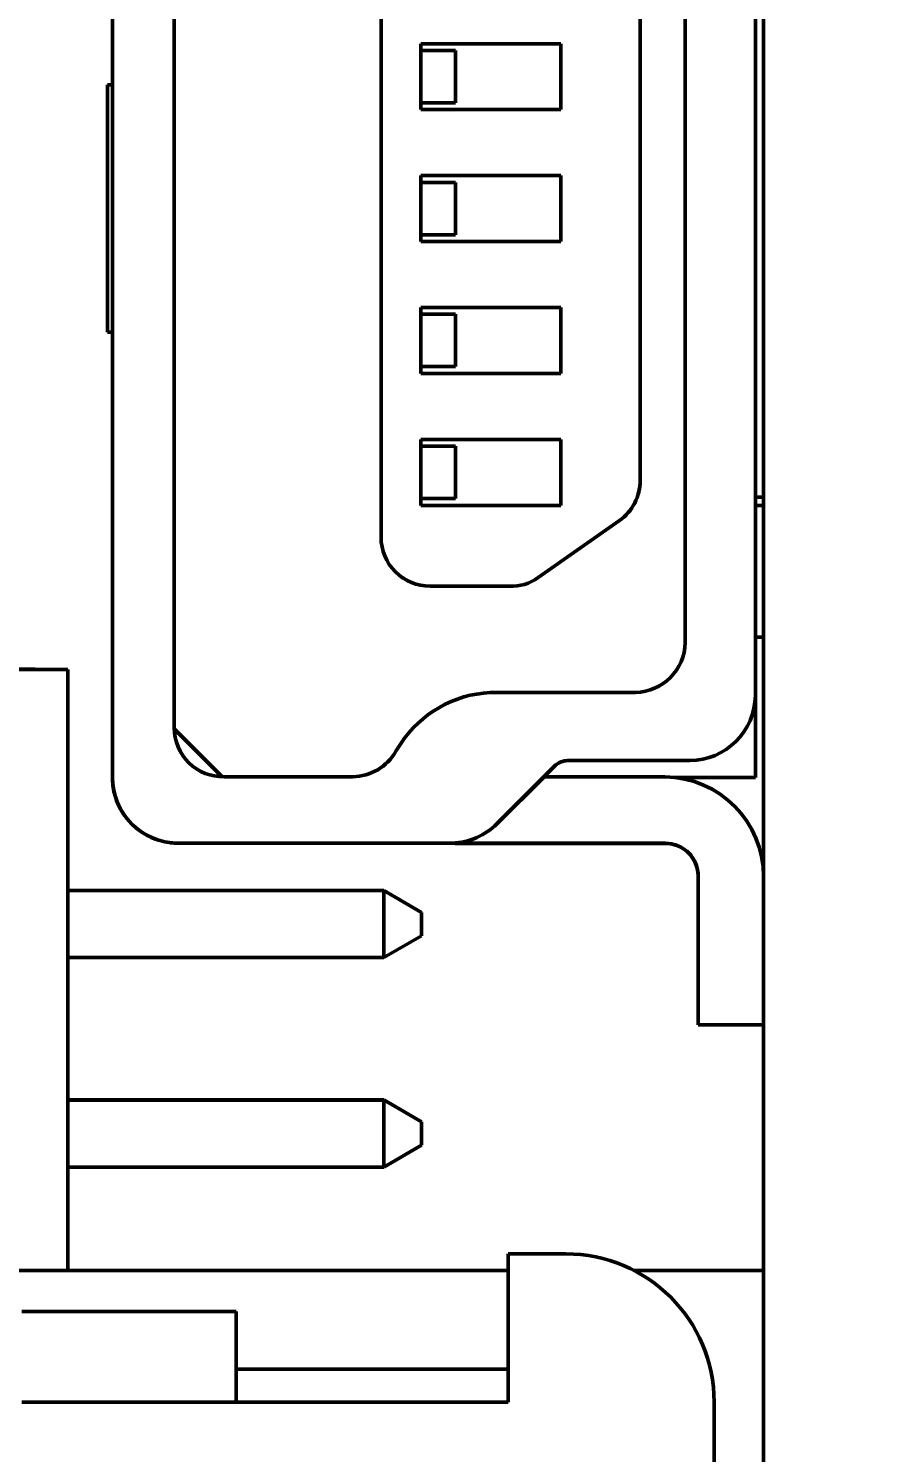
# Model space of a CAD drawing. Header units: millimetres. Extents: x 3100 to 5091, y 868 to 1900.
# Drawn here: x 3495.68 to 3500.94, y 1677.23 to 1685.87 of the extents above; entities that cross this region are included whole.
import ezdxf

# ---------------------------------------------------------------- set-up
doc = ezdxf.new("R2010")
doc.units = ezdxf.units.MM
doc.header["$LTSCALE"] = 1.8
doc.layers.add('외형선(ISO)', color=7, linetype='Continuous', lineweight=50)
doc.layers.add('치수(ISO)', color=7, linetype='Continuous', lineweight=25)
doc.styles.add('레이블 문자 (JIS)', font='')
doc.styles.get('레이블 문자 (JIS)').set_extended_font_data('Gulim')
doc.dimstyles.new('복사 대상기본값 (JIS)', dxfattribs={"dimscale": 1.5, "dimtxt": 3, "dimasz": 2, "dimexe": 1, "dimexo": 0.5, "dimgap": 0.8, "dimtad": 1, "dimdsep": 46, "dimtxsty": '레이블 문자 (JIS)', "dimblk": 'Filled-1', "dimcen": 0.09, "dimdle": 10, "dimclrd": 256, "dimclre": 256, "dimclrt": 256, "dimazin": 2, "dimtfac": 0.666667, "dimtmove": 0, "dimatfit": 3, "dimldrblk": 'OPEN', "dimfxl": 1, "dimtolj": 1, "dimtzin": 0, "dimlwd": -1, "dimlwe": -1, "dimarcsym": 0})

# ---------------------------------------------------------------- blocks, each defined once
blk = doc.blocks.new('Filled-1')
at = {"color": 0}
for p, q in [((0, 0), (-1, 0.1)), ((-1, 0.1), (-1, -0.1)), ((-1, 0), (0, 0)), ((-1, -0.1), (0, 0))]:
    blk.add_line(p, q, dxfattribs=at)
at = {"color": 0, "flags": 128}
blk.add_lwpolyline([(-1, -0.1), (0, 0), (-1, 0.1), (-1, -0.1)], dxfattribs=at)
at = {"color": 0}
blk.add_solid([(-1, -0.1), (0, 0), (-1, 0.1), (-1, -0.1)], dxfattribs=at)
blk = doc.blocks.new('*D693')
at = {"layer": 'Defpoints', "color": 0}
for p in [(3578.1401, 1717.1581), (3259.1401, 1689.0264), (3578.1401, 1681.0264)]:
    blk.add_point(p, dxfattribs=at)
at = {"layer": '치수(ISO)'}
for p, q in [((3259.1401, 1689.7764), (3259.1401, 1718.6581)), ((3578.1401, 1681.7764), (3578.1401, 1718.6581)), ((3262.1401, 1717.1581), (3575.1401, 1717.1581))]:
    blk.add_line(p, q, dxfattribs=at)
at = {"layer": '치수(ISO)', "linetype": 'ByBlock', "xscale": 3, "yscale": 3, "zscale": 3, "rotation": 180}
blk.add_blockref('Filled-1', (3259.1401, 1717.1581), dxfattribs=at)
at = {"layer": '치수(ISO)', "linetype": 'ByBlock', "xscale": 3, "yscale": 3, "zscale": 3}
blk.add_blockref('Filled-1', (3578.1401, 1717.1581), dxfattribs=at)
at = {"layer": '치수(ISO)', "insert": (3418.6601, 1727.8678), "char_height": 15, "attachment_point": 5, "style": '레이블 문자 (JIS)'}
blk.add_mtext('\\A1;319', dxfattribs=at)
blk = doc.blocks.new('_Open')
at = {"color": 0, "linetype": 'ByBlock', "lineweight": -2}
for p, q in [((-1, 0.1667), (0, 0)), ((-1, -0.1667), (0, 0)), ((0, 0), (-1, 0))]:
    blk.add_line(p, q, dxfattribs=at)

msp = doc.modelspace()

# ---------------------------------------------------------------- linework, layer by layer
at = {"layer": '외형선(ISO)'}
for p, q in [((3500.1401, 1680.7248), (3500.1401, 1690.2264)), ((3496.1901, 1681.3274), (3496.1901, 1688.2257)), ((3500.0911, 1681.3265), (3500.0911, 1688.2265)), ((3496.5651, 1681.6264), (3496.5651, 1687.9268)), ((3500.0901, 1687.7294), (3500.0901, 1681.8238)), ((3499.6651, 1687.4089), (3499.6651, 1682.1442)), ((3497.8195, 1686.7698), (3497.8195, 1682.7833)), ((3499.3909, 1683.1289), (3499.3909, 1686.4242)), ((3498.0601, 1685.3766), (3498.0601, 1685.7766)), ((3498.0601, 1685.7766), (3498.9101, 1685.7766)), ((3498.0601, 1685.7765), (3498.9101, 1685.7765)), ((3498.2701, 1685.7353), (3498.0601, 1685.7353)), ((3498.2701, 1685.7353), (3498.2701, 1685.4178)), ((3498.9101, 1685.7766), (3498.9101, 1685.3766)), ((3496.1901, 1685.5266), (3496.1601, 1685.5266)), ((3496.1601, 1685.5266), (3496.1601, 1684.0266)), ((3498.2701, 1685.4178), (3498.0601, 1685.4178)), ((3498.2701, 1685.4178), (3498.0601, 1685.4178)), ((3498.9101, 1685.3766), (3498.0601, 1685.3766)), ((3498.2701, 1685.4178), (3498.2701, 1685.4178)), ((3498.0601, 1684.5766), (3498.0601, 1684.9766)), ((3498.0601, 1684.9766), (3498.9101, 1684.9766)), ((3498.0601, 1684.9765), (3498.9101, 1684.9765)), ((3498.2701, 1684.9353), (3498.0601, 1684.9353)), ((3498.2701, 1684.9353), (3498.2701, 1684.6178)), ((3498.9101, 1684.9766), (3498.9101, 1684.5766)), ((3498.2701, 1684.6178), (3498.0601, 1684.6178)), ((3498.2701, 1684.6178), (3498.0601, 1684.6178)), ((3498.2701, 1684.6178), (3498.2701, 1684.6178)), ((3498.9101, 1684.5766), (3498.0601, 1684.5766)), ((3498.0601, 1683.7766), (3498.0601, 1684.1766)), ((3498.0601, 1684.1766), (3498.9101, 1684.1766)), ((3498.0601, 1684.1765), (3498.9101, 1684.1765)), ((3498.9101, 1684.1766), (3498.9101, 1683.7766)), ((3498.2701, 1684.1353), (3498.0601, 1684.1353)), ((3498.2701, 1684.1353), (3498.2701, 1683.8178)), ((3496.1601, 1684.0266), (3496.1901, 1684.0266)), ((3496.1601, 1684.0264), (3496.1601, 1684.0266)), ((3496.1901, 1684.0264), (3496.1601, 1684.0264)), ((3498.2701, 1683.8178), (3498.0601, 1683.8178)), ((3498.2701, 1683.8178), (3498.0601, 1683.8178)), ((3498.2701, 1683.8178), (3498.2701, 1683.8178)), ((3498.9101, 1683.7766), (3498.0601, 1683.7766)), ((3498.0601, 1682.9766), (3498.0601, 1683.3766)), ((3498.0601, 1683.3766), (3498.9101, 1683.3766)), ((3498.0601, 1683.3765), (3498.9101, 1683.3765)), ((3498.2701, 1683.3353), (3498.0601, 1683.3353)), ((3498.2701, 1683.3353), (3498.2701, 1683.0178)), ((3498.9101, 1683.3766), (3498.9101, 1682.9766)), ((3499.3909, 1683.1276), (3499.3909, 1683.1276)), ((3498.2701, 1683.0178), (3498.0601, 1683.0178)), ((3498.2701, 1683.0178), (3498.0601, 1683.0178)), ((3498.9101, 1682.9766), (3498.0601, 1682.9766)), ((3498.2701, 1683.0178), (3498.2701, 1683.0178)), ((3500.0911, 1683.0264), (3500.1401, 1683.0264)), ((3500.1401, 1682.9765), (3500.0911, 1682.9765)), ((3499.2663, 1682.8837), (3498.772, 1682.5381)), ((3498.772, 1682.5381), (3499.2663, 1682.8837)), ((3499.2663, 1682.8837), (3499.2663, 1682.8837)), ((3497.8195, 1682.7832), (3497.8195, 1682.7832)), ((3498.772, 1682.5381), (3498.772, 1682.5381)), ((3498.1169, 1682.4859), (3498.1169, 1682.4858)), ((3498.5992, 1682.4859), (3498.1169, 1682.4858)), ((3498.1169, 1682.4859), (3498.5992, 1682.4859)), ((3498.5992, 1682.4859), (3498.5992, 1682.4859)), ((3500.1401, 1682.1765), (3500.0911, 1682.1765)), ((3495.5151, 1681.9819), (3495.7215, 1681.9819)), ((3495.9188, 1681.9812), (3495.5151, 1681.9812)), ((3495.9188, 1681.9818), (3495.7215, 1681.9819)), ((3495.9188, 1681.9818), (3495.9188, 1681.9812)), ((3495.9188, 1678.3364), (3495.9188, 1681.9812)), ((3499.3625, 1681.8416), (3498.5218, 1681.8416)), ((3500.0901, 1681.8238), (3500.0901, 1681.8237)), ((3496.5652, 1681.6213), (3496.8561, 1681.3304)), ((3496.5652, 1681.6212), (3496.8559, 1681.3304)), ((3497.9624, 1681.5641), (3497.9099, 1681.4851)), ((3498.8778, 1681.3998), (3498.5241, 1681.0461)), ((3498.8081, 1681.33), (3498.8778, 1681.3997)), ((3498.8778, 1681.3998), (3498.8778, 1681.3997)), ((3498.9501, 1681.4279), (3499.6923, 1681.4279)), ((3499.6923, 1681.4279), (3498.9501, 1681.4279)), ((3496.1901, 1681.3265), (3496.1901, 1681.3264)), ((3497.6476, 1681.3305), (3496.8677, 1681.3305)), ((3498.5241, 1681.0461), (3498.8081, 1681.33)), ((3498.8081, 1681.33), (3499.5416, 1681.33)), ((3499.5991, 1681.3265), (3500.0911, 1681.3265)), ((3499.6003, 1681.3264), (3500.0911, 1681.3264)), ((3500.0911, 1681.3265), (3500.0911, 1681.3264)), ((3498.5241, 1681.0461), (3498.5241, 1681.0461)), ((3496.588, 1680.9276), (3498.2536, 1680.9276)), ((3496.7385, 1680.9274), (3497.4201, 1680.9274)), ((3497.4201, 1680.9274), (3497.6177, 1680.9274)), ((3497.6177, 1680.9274), (3497.6177, 1680.9275)), ((3497.6706, 1680.9275), (3497.6706, 1680.9275)), ((3497.6706, 1680.9275), (3498.2536, 1680.9275)), ((3497.672, 1680.9265), (3497.6706, 1680.9275)), ((3497.6706, 1680.9275), (3497.672, 1680.9265)), ((3499.5416, 1680.9265), (3497.672, 1680.9265)), ((3497.672, 1680.9265), (3497.672, 1680.9265)), ((3497.672, 1680.9265), (3499.5416, 1680.9265)), ((3498.2536, 1680.9276), (3498.2536, 1680.9275)), ((3498.2692, 1680.9264), (3498.2692, 1680.9265)), ((3498.3195, 1680.9265), (3498.3195, 1680.9264)), ((3499.5416, 1680.9264), (3498.3195, 1680.9264)), ((3498.3195, 1680.9264), (3498.5172, 1680.9264)), ((3498.5172, 1680.9264), (3499.5416, 1680.9264)), ((3499.5416, 1680.9265), (3499.5416, 1680.9265)), ((3499.5416, 1680.9264), (3499.5416, 1680.9264)), ((3499.6244, 1680.9093), (3499.6245, 1680.9093)), ((3499.7433, 1679.9758), (3499.7433, 1680.7248)), ((3500.1401, 1680.7248), (3500.1401, 1679.9758)), ((3495.9188, 1680.6398), (3497.8354, 1680.6398)), ((3497.8354, 1680.6397), (3495.9188, 1680.6397)), ((3497.8354, 1680.6395), (3495.9188, 1680.6395)), ((3495.9188, 1680.6395), (3497.8354, 1680.6395)), ((3498.064, 1680.5078), (3497.8354, 1680.6398)), ((3497.8354, 1680.6397), (3497.8354, 1680.6398)), ((3497.8354, 1680.6397), (3498.064, 1680.5077)), ((3497.8354, 1680.6397), (3497.8354, 1680.6395)), ((3497.8354, 1680.6395), (3498.064, 1680.5075)), ((3497.8354, 1680.6395), (3497.8354, 1680.2331)), ((3498.064, 1680.5075), (3497.8354, 1680.6395)), ((3497.8354, 1680.6395), (3497.8354, 1680.6395)), ((3498.064, 1680.5077), (3498.064, 1680.5078)), ((3498.064, 1680.5077), (3498.064, 1680.5075)), ((3498.064, 1680.5075), (3498.064, 1680.3651)), ((3498.064, 1680.5075), (3498.064, 1680.5075)), ((3498.064, 1680.3651), (3497.8354, 1680.2331)), ((3497.8354, 1680.2331), (3495.9188, 1680.2331)), ((3499.7433, 1679.9758), (3499.7433, 1679.8265)), ((3500.1401, 1679.9675), (3500.1401, 1679.9758)), ((3500.1401, 1678.3364), (3500.1401, 1679.9675)), ((3499.7433, 1679.8265), (3499.7433, 1679.8264)), ((3499.7433, 1679.8265), (3499.7433, 1679.8265)), ((3499.7433, 1679.8265), (3500.1401, 1679.8265)), ((3499.7433, 1679.8264), (3499.7433, 1679.8264)), ((3499.7433, 1679.8264), (3499.7433, 1679.8264)), ((3499.7433, 1679.8264), (3499.7433, 1679.8264)), ((3499.7433, 1679.8264), (3500.1401, 1679.8264)), ((3499.7433, 1679.8264), (3500.1401, 1679.8264)), ((3499.7433, 1679.8264), (3500.1401, 1679.8264)), ((3499.7433, 1679.8264), (3500.1401, 1679.8264)), ((3497.8354, 1679.3698), (3495.9188, 1679.3698)), ((3495.9188, 1679.3697), (3497.8354, 1679.3697)), ((3495.9188, 1679.3695), (3497.8354, 1679.3695)), ((3497.8354, 1679.3695), (3495.9188, 1679.3695)), ((3498.064, 1679.2378), (3497.8354, 1679.3698)), ((3497.8354, 1679.3697), (3497.8354, 1679.3698)), ((3497.8354, 1679.3697), (3497.8354, 1679.3695)), ((3497.8354, 1679.3697), (3498.064, 1679.2377)), ((3497.8354, 1679.3695), (3498.064, 1679.2375)), ((3497.8354, 1679.3695), (3497.8354, 1678.9631)), ((3497.8354, 1679.3695), (3497.8354, 1679.3695)), ((3498.064, 1679.2375), (3497.8354, 1679.3695)), ((3498.064, 1679.2377), (3498.064, 1679.2378)), ((3498.064, 1679.2377), (3498.064, 1679.2375)), ((3498.064, 1679.2375), (3498.064, 1679.0951)), ((3498.064, 1679.2375), (3498.064, 1679.2375)), ((3498.064, 1679.0951), (3497.8354, 1678.9631)), ((3497.8354, 1678.9631), (3495.9188, 1678.9631)), ((3498.9401, 1678.4364), (3498.5901, 1678.4364)), ((3498.5901, 1678.4364), (3498.5901, 1677.5364)), ((3492.1901, 1678.3364), (3497.9901, 1678.3364)), ((3497.9901, 1678.3364), (3498.5901, 1678.3364)), ((3499.3524, 1678.3364), (3500.1401, 1678.3364)), ((3500.1401, 1677.1364), (3500.1401, 1678.3364)), ((3495.6401, 1678.0864), (3496.9401, 1678.0864)), ((3496.9401, 1678.0864), (3496.9401, 1677.5364)), ((3496.9401, 1677.7364), (3497.9901, 1677.7364)), ((3498.5901, 1677.7364), (3497.9901, 1677.7364)), ((3495.6401, 1677.5364), (3498.5901, 1677.5364)), ((3499.8401, 1677.5364), (3499.8401, 1676.3364))]:
    msp.add_line(p, q, dxfattribs=at)
for centre, radius, start, end in [((3499.0899, 1683.1276), 0.3009, 305.87566, 0.2457), ((3499.0899, 1683.1276), 0.3009, 305.87566, 0), ((3498.1169, 1682.7832), 0.2973, 179.98569, 270.01431), ((3498.1169, 1682.7832), 0.2973, 180, 270.01431), ((3498.6112, 1682.758), 0.2723, 267.46571, 306.17785), ((3498.6112, 1682.7579), 0.2723, 267.46571, 306.17785), ((3499.355, 1682.1517), 0.3102, 271.38055, 358.6201), ((3498.5138, 1681.1549), 0.6868, 89.3322, 143.42187), ((3499.6895, 1681.8285), 0.4006, 270.39493, 359.3152), ((3499.6895, 1681.8285), 0.4006, 270.39493, 359.3152), ((3496.8609, 1681.6262), 0.2958, 179.96159, 271.32584), ((3496.8609, 1681.6261), 0.2958, 179.9945, 180.9273), ((3497.6434, 1681.6373), 0.3069, 270.78447, 330.2752), ((3498.9512, 1681.3181), 0.1098, 90.55532, 131.94913), ((3498.9512, 1681.3181), 0.1098, 90.55532, 131.94913), ((3496.5891, 1681.3265), 0.3989, 179.86802, 269.84328), ((3499.5335, 1680.7235), 0.6066, 0.12353, 89.23666), ((3496.5891, 1681.3264), 0.3989, 196.26187, 262.47702), ((3498.2356, 1681.3365), 0.4094, 272.51031, 314.81124), ((3498.2356, 1681.3365), 0.4094, 272.51031, 314.81124), ((3499.5433, 1680.7265), 0.2001, 359.51237, 90.4886), ((3499.5433, 1680.7263), 0.2001, 0, 90.4886), ((3499.5433, 1680.7265), 0.2001, 0, 66.09279), ((3499.5433, 1680.7264), 0.2001, 359.51237, 66.09279), ((3498.9401, 1677.5364), 0.9, 0, 90)]:
    msp.add_arc(centre, radius, start, end, dxfattribs=at)
for centre, major_axis, start_param, end_param in [((3496.5428, 1680.9274), (0.1957, 0), 6.283185, 7.6209), ((3497.9686, 1680.9275), (-0.3509, 0), 5.726637, 6.276408), ((3498.9158, 1680.9264), (-0.6465, 0), 5.886064, 6.283186)]:
    msp.add_ellipse(centre, major_axis=major_axis, ratio=0.00002, start_param=start_param, end_param=end_param, dxfattribs=at)
for points, knots in [([(3496.1901, 1681.3264), (3496.1901, 1681.2947), (3496.1941, 1681.2606), (3496.2036, 1681.2235), (3496.2048, 1681.2191), (3496.2061, 1681.2146)], [0.10019399, 0.10019399, 0.10019399, 0.10019399, 0.1096857, 0.1096857, 0.11099222, 0.11099222, 0.11099222, 0.11099222]), ([(3496.5368, 1680.9308), (3496.5388, 1680.9306), (3496.5408, 1680.9303), (3496.5575, 1680.9284), (3496.5728, 1680.9275), (3496.588, 1680.9274)], [0.090538501, 0.090538501, 0.090538501, 0.090538501, 0.091133567, 0.091133567, 0.095584075, 0.095584075, 0.095584075, 0.095584075]), ([(3499.6244, 1680.9093), (3499.6, 1680.9201), (3499.5697, 1680.9265), (3499.5427, 1680.9265), (3499.5421, 1680.9265), (3499.5416, 1680.9265)], [-0.021498706, -0.021498706, -0.021498706, -0.021498706, -0.013571805, -0.013571805, -0.013401732, -0.013401732, -0.013401732, -0.013401732]), ([(3499.6244, 1680.9093), (3499.6241, 1680.9094), (3499.6239, 1680.9095), (3499.5997, 1680.9201), (3499.5695, 1680.9264), (3499.5427, 1680.9264), (3499.5421, 1680.9264), (3499.5416, 1680.9264)], [0.031015173, 0.031015173, 0.031015173, 0.031015173, 0.031093808, 0.031093808, 0.038944697, 0.038944697, 0.039114731, 0.039114731, 0.039114731, 0.039114731])]:
    msp.add_open_spline(points, degree=3, knots=knots, dxfattribs=at)

# ---------------------------------------------------------------- dimensions: what is measured, and where the dimension line sits
at = {"layer": '치수(ISO)'}
dim = msp.add_linear_dim(base=(3578.1401, 1717.1581), p1=(3259.1401, 1689.0264), p2=(3578.1401, 1681.0264), angle=180, dimstyle='복사 대상기본값 (JIS)', override={"dimtxt": 10, "dimgap": 2, "dimtxsty": '레이블 문자 (JIS)', "dimtofl": 0, "dimatfit": 1, "dimldrblk": 'Open'}, dxfattribs=at)
dim.commit()
dim.dimension.update_dxf_attribs({"geometry": '*D693', "text_midpoint": (3418.6601, 1717.1581), "dimtype": 160})

doc.saveas('drawing.dxf')
